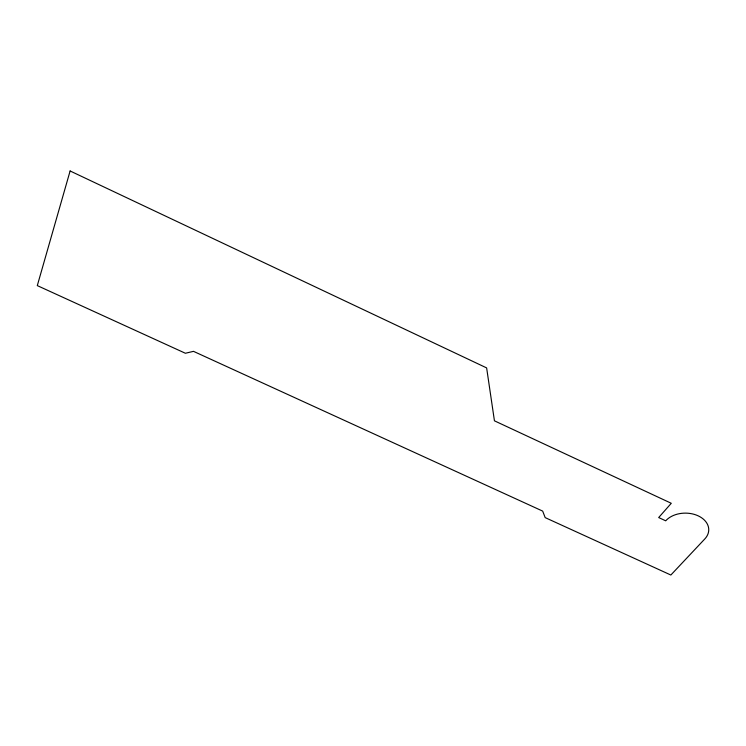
<?xml version="1.0" encoding="UTF-8"?>
<svg xmlns="http://www.w3.org/2000/svg" width="746" height="746" viewBox="0 0 746 746"><rect width="100%" height="100%" fill="white"/><g stroke="black" fill="none" stroke-linecap="round" stroke-linejoin="round"><path stroke-width="1.12" d="M70.115 170.974L37.3 285.606L185.39 353.259L193.494 351.347L542.668 511.103L545.186 517.621L670.85 575.026L704.839 538.91A23.322 16.571 0.2 0 0 698.116 515.812A23.322 16.571 0.2 0 0 665.712 520.811L658.681 517.547L671.279 503.289L494.439 420.819L486.634 367.909L70.115 170.974"/></g></svg>
